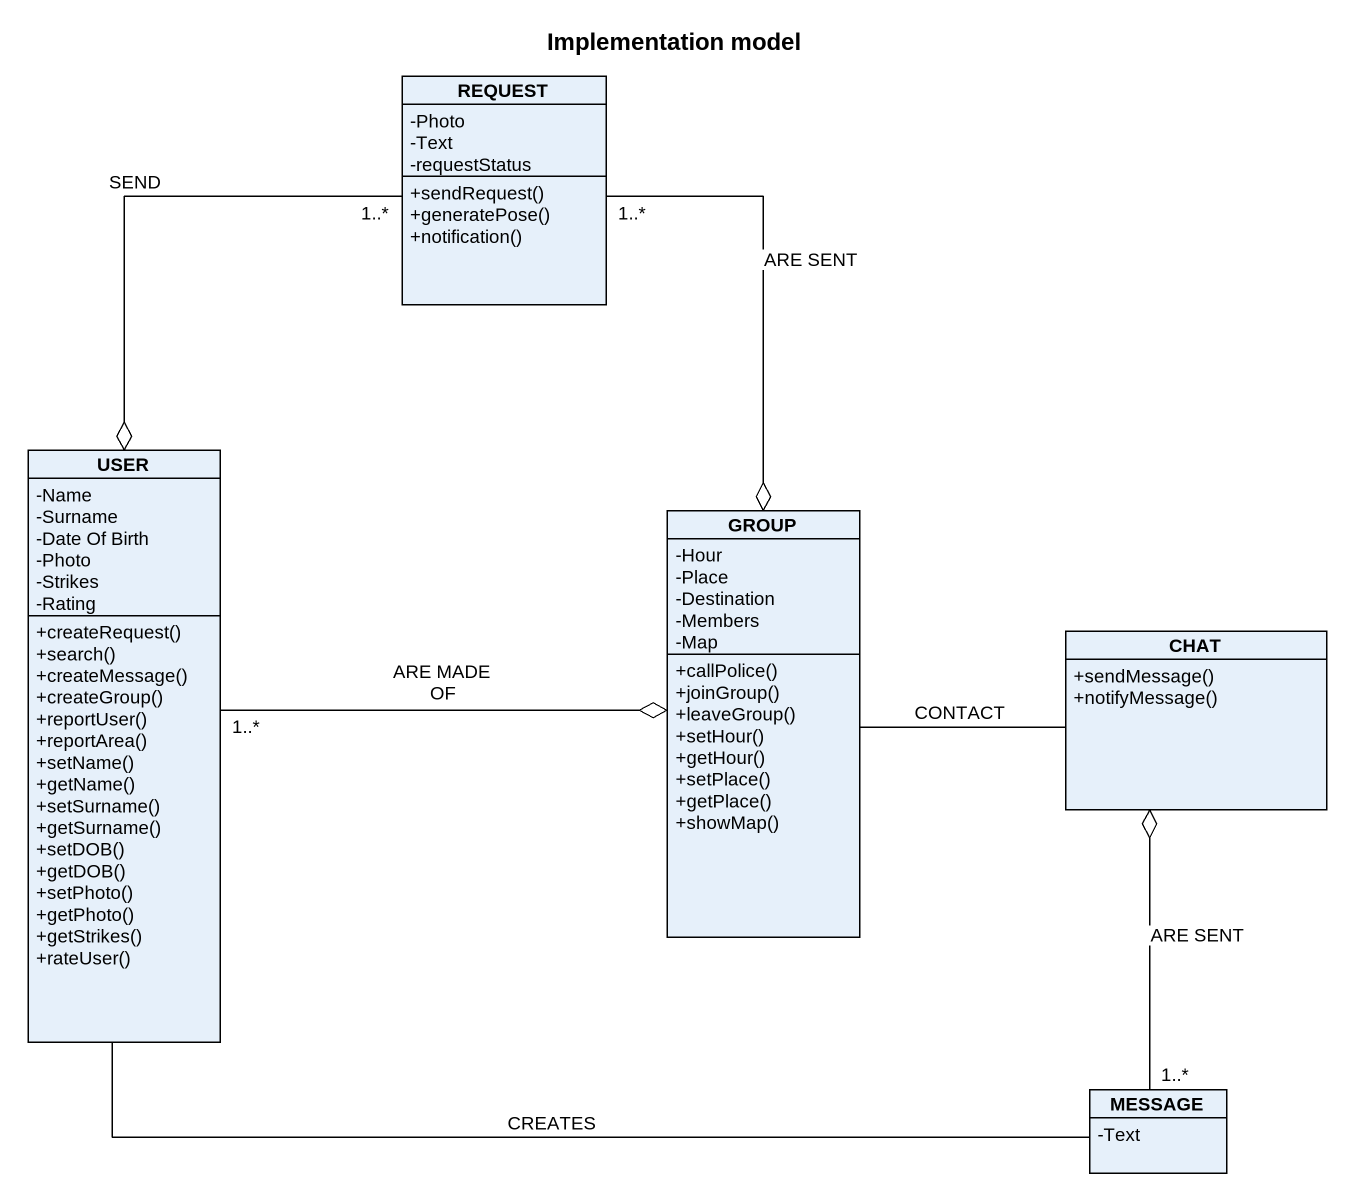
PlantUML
@startuml
title Implementation model
hide circle
hide empty members
skinparam classAttributeIconSize 0
class REQUEST {
  -Photo
  -Text
  -requestStatus
  +sendRequest()
  +generatePose()
  +notification()
}
class USER {
  -Name
  -Surname
  -Date Of Birth
  -Photo
  -Strikes
  -Rating
  +createRequest()
  +search()
  +createMessage()
  +createGroup()
  +reportUser()
  +reportArea()
  +setName()
  +getName()
  +setSurname()
  +getSurname()
  +setDOB()
  +getDOB()
  +setPhoto()
  +getPhoto()
  +getStrikes()
  +rateUser()
}
class "GROUP" as GROUP_ {
  -Hour
  -Place
  -Destination
  -Members
  -Map
  +callPolice()
  +joinGroup()
  +leaveGroup()
  +setHour()
  +getHour()
  +setPlace()
  +getPlace()
  +showMap()
}
class CHAT {
  +sendMessage()
  +notifyMessage()
}
class MESSAGE {
  -Text
}
USER o-up- "1..*" REQUEST : SEND
GROUP_ o-up- "1..*" REQUEST : ARE SENT
GROUP_ o-left- "1..*" USER : ARE MADE OF
GROUP_ -right- CHAT : CONTACT
CHAT o-- "1..*" MESSAGE : ARE SENT
MESSAGE -left- USER : CREATES
@enduml
